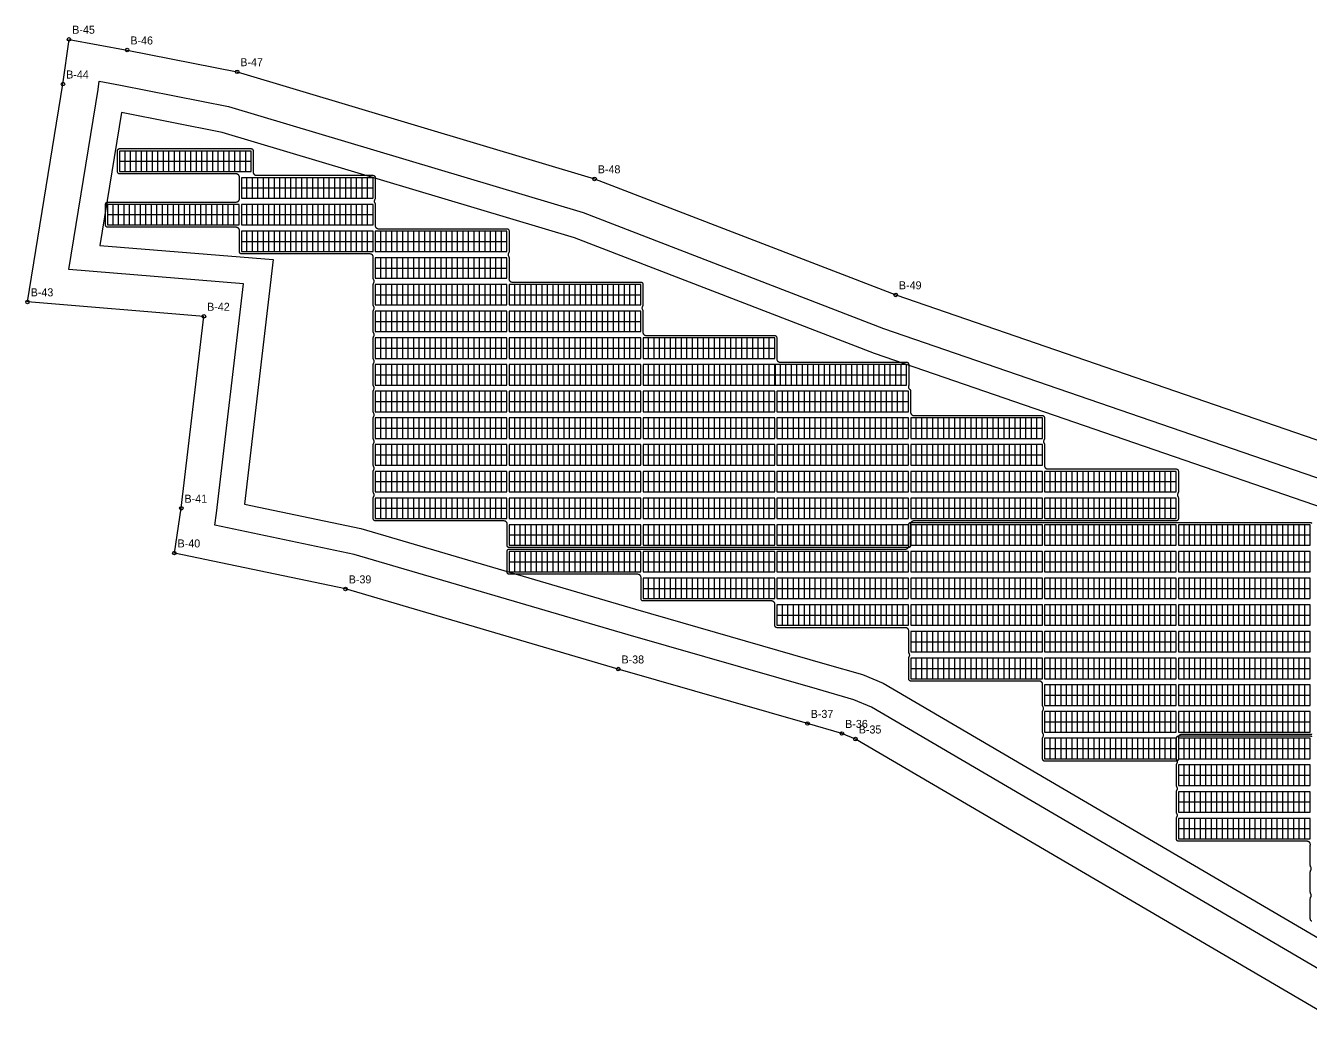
# Model space of a CAD drawing. Header units: metres. Extents: x 506600 to 507847, y 1937327 to 1938046.
# Drawn here: x 506600.1 to 506889.2, y 1937821.4 to 1938043.6 of the extents above; entities that cross this region are included whole.
import ezdxf
from ezdxf.enums import TextEntityAlignment as Align

# ---------------------------------------------------------------- set-up
doc = ezdxf.new("R2010")
doc.units = ezdxf.units.M
for name, color, linetype in [('BOUNDARY', 7, 'Continuous'), ('BOUNDARY_POINTS', 7, 'Continuous'), ('GROUP_BOUNDARY', 1, 'Continuous'), ('MODULES', 5, 'Continuous'), ('PV_TABLES', 3, 'Continuous'), ('SERVICE_ROAD', 1, 'Continuous')]:
    doc.layers.add(name, color=color, linetype=linetype)

# ---------------------------------------------------------------- blocks, each defined once
blk = doc.blocks.new('PV_TABLE_2x24')
at = {"layer": 'MODULES'}
for p, q in [((1.23333, 0), (1.23333, 4.6)), ((2.46666, 0), (2.46666, 4.6)), ((3.69999, 0), (3.69999, 4.6)), ((4.93332, 0), (4.93332, 4.6)), ((6.16665, 0), (6.16665, 4.6)), ((7.39998, 0), (7.39998, 4.6)), ((8.63331, 0), (8.63331, 4.6)), ((9.86664, 0), (9.86664, 4.6)), ((11.09997, 0), (11.09997, 4.6)), ((12.3333, 0), (12.3333, 4.6)), ((13.56663, 0), (13.56663, 4.6)), ((14.79996, 0), (14.79996, 4.6)), ((16.03329, 0), (16.03329, 4.6)), ((17.26662, 0), (17.26662, 4.6)), ((18.49995, 0), (18.49995, 4.6)), ((19.73328, 0), (19.73328, 4.6)), ((20.96661, 0), (20.96661, 4.6)), ((22.19994, 0), (22.19994, 4.6)), ((23.43327, 0), (23.43327, 4.6)), ((24.6666, 0), (24.6666, 4.6)), ((25.89993, 0), (25.89993, 4.6)), ((27.13326, 0), (27.13326, 4.6)), ((28.36659, 0), (28.36659, 4.6)), ((0, 2.3), (29.59992, 2.3))]:
    blk.add_line(p, q, dxfattribs=at)
blk.add_lwpolyline([(0, 0), (29.59992, 0), (29.59992, 4.6), (0, 4.6)], close=True, dxfattribs=at)

msp = doc.modelspace()

# ---------------------------------------------------------------- linework, layer by layer
at = {"layer": 'BOUNDARY'}
msp.add_lwpolyline([(506892.29, 1937821.39), (506786.69, 1937883.24), (506783.64, 1937884.49), (506775.88, 1937886.74), (506733.34, 1937898.98), (506672.01, 1937916.98), (506633.53, 1937925.06), (506635.09, 1937935.11), (506640.17, 1937978.25), (506600.5, 1937981.5), (506608.48, 1938030.46), (506609.84, 1938040.52), (506622.91, 1938038.11), (506647.64, 1938033.23), (506728.01, 1938009.15), (506795.72, 1937983.08), (506959.58, 1937926.67)], dxfattribs=at)
at = {"layer": 'BOUNDARY_POINTS'}
for centre in [(506609.84, 1938040.52), (506622.91, 1938038.11), (506647.64, 1938033.23), (506608.48, 1938030.46), (506728.01, 1938009.15), (506795.72, 1937983.08), (506600.5, 1937981.5), (506640.17, 1937978.25), (506635.09, 1937935.11), (506633.53, 1937925.06), (506672.01, 1937916.98), (506733.34, 1937898.98), (506775.88, 1937886.74), (506783.64, 1937884.49), (506786.69, 1937883.24)]:
    msp.add_circle(centre, 0.4, dxfattribs=at)
at = {"layer": 'GROUP_BOUNDARY', "color": 242, "lineweight": 211, "true_color": 0xdc143c, "const_width": 0.3}
msp.add_lwpolyline([(506618.02, 1938003.47), (506618.02, 1938003.52), (506618.04, 1938003.56), (506618.05, 1938003.61), (506618.07, 1938003.65), (506618.1, 1938003.7), (506618.13, 1938003.74), (506618.16, 1938003.77), (506618.2, 1938003.81), (506618.24, 1938003.83), (506618.28, 1938003.86), (506618.32, 1938003.88), (506618.37, 1938003.9), (506618.42, 1938003.91), (506618.46, 1938003.92), (506618.53, 1938003.92), (506647.37, 1938003.92), (506647.45, 1938003.92), (506647.52, 1938003.93), (506647.6, 1938003.95), (506647.67, 1938003.98), (506647.74, 1938004.01), (506647.8, 1938004.05), (506647.86, 1938004.1), (506647.92, 1938004.15), (506647.97, 1938004.21), (506648.01, 1938004.27), (506648.05, 1938004.34), (506648.08, 1938004.41), (506648.1, 1938004.48), (506648.11, 1938004.55), (506648.12, 1938004.63), (506648.12, 1938004.7), (506648.12, 1938004.76), (506648.11, 1938004.84), (506648.11, 1938009.4), (506648.12, 1938009.48), (506648.12, 1938009.53), (506648.12, 1938009.61), (506648.11, 1938009.69), (506648.1, 1938009.76), (506648.08, 1938009.83), (506648.05, 1938009.9), (506648.01, 1938009.97), (506647.97, 1938010.03), (506647.92, 1938010.09), (506647.86, 1938010.14), (506647.8, 1938010.19), (506647.74, 1938010.23), (506647.67, 1938010.26), (506647.6, 1938010.29), (506647.52, 1938010.3), (506647.45, 1938010.32), (506647.37, 1938010.32), (506621.22, 1938010.32), (506621.15, 1938010.32), (506621.1, 1938010.33), (506621.05, 1938010.34), (506621.01, 1938010.36), (506620.96, 1938010.38), (506620.92, 1938010.4), (506620.88, 1938010.43), (506620.84, 1938010.47), (506620.81, 1938010.5), (506620.78, 1938010.54), (506620.76, 1938010.58), (506620.74, 1938010.63), (506620.72, 1938010.67), (506620.71, 1938010.72), (506620.7, 1938010.77), (506620.7, 1938010.84), (506620.7, 1938015.4), (506620.7, 1938015.47), (506620.71, 1938015.52), (506620.72, 1938015.56), (506620.74, 1938015.61), (506620.76, 1938015.65), (506620.78, 1938015.7), (506620.81, 1938015.74), (506620.84, 1938015.77), (506620.88, 1938015.81), (506620.92, 1938015.83), (506620.96, 1938015.86), (506621.01, 1938015.88), (506621.05, 1938015.9), (506621.1, 1938015.91), (506621.15, 1938015.92), (506621.22, 1938015.92), (506650.78, 1938015.92), (506650.85, 1938015.92), (506650.89, 1938015.91), (506650.94, 1938015.9), (506650.99, 1938015.88), (506651.03, 1938015.86), (506651.07, 1938015.83), (506651.11, 1938015.81), (506651.15, 1938015.77), (506651.18, 1938015.74), (506651.21, 1938015.7), (506651.24, 1938015.65), (506651.26, 1938015.61), (506651.28, 1938015.56), (506651.29, 1938015.52), (506651.29, 1938015.47), (506651.3, 1938015.4), (506651.3, 1938010.84), (506651.29, 1938010.76), (506651.29, 1938010.7), (506651.29, 1938010.63), (506651.3, 1938010.55), (506651.31, 1938010.48), (506651.33, 1938010.41), (506651.37, 1938010.34), (506651.4, 1938010.27), (506651.45, 1938010.21), (506651.49, 1938010.15), (506651.55, 1938010.1), (506651.61, 1938010.05), (506651.67, 1938010.01), (506651.74, 1938009.98), (506651.81, 1938009.95), (506651.89, 1938009.93), (506651.96, 1938009.92), (506652.04, 1938009.92), (506678.19, 1938009.92), (506678.26, 1938009.92), (506678.31, 1938009.91), (506678.36, 1938009.9), (506678.4, 1938009.88), (506678.45, 1938009.86), (506678.49, 1938009.83), (506678.53, 1938009.81), (506678.57, 1938009.77), (506678.6, 1938009.74), (506678.63, 1938009.7), (506678.65, 1938009.65), (506678.67, 1938009.61), (506678.69, 1938009.56), (506678.7, 1938009.52), (506678.71, 1938009.47), (506678.71, 1938009.4), (506678.71, 1938004.84), (506678.71, 1938004.77), (506678.7, 1938004.72), (506678.69, 1938004.67), (506678.67, 1938004.63), (506678.65, 1938004.58), (506678.61, 1938004.52), (506678.6, 1938004.5), (506678.57, 1938004.44), (506678.54, 1938004.37), (506678.52, 1938004.3), (506678.51, 1938004.23), (506678.5, 1938004.15), (506678.5, 1938004.08), (506678.51, 1938004.01), (506678.52, 1938003.93), (506678.54, 1938003.86), (506678.57, 1938003.8), (506678.61, 1938003.73), (506678.65, 1938003.65), (506678.67, 1938003.61), (506678.69, 1938003.56), (506678.7, 1938003.52), (506678.71, 1938003.47), (506678.71, 1938003.4), (506678.71, 1937998.84), (506678.71, 1937998.76), (506678.7, 1937998.7), (506678.7, 1937998.63), (506678.71, 1937998.55), (506678.73, 1937998.48), (506678.75, 1937998.41), (506678.78, 1937998.34), (506678.82, 1937998.27), (506678.86, 1937998.21), (506678.91, 1937998.15), (506678.97, 1937998.1), (506679.03, 1937998.05), (506679.09, 1937998.01), (506679.16, 1937997.98), (506679.23, 1937997.95), (506679.3, 1937997.93), (506679.38, 1937997.92), (506679.45, 1937997.92), (506708.29, 1937997.92), (506708.36, 1937997.92), (506708.41, 1937997.91), (506708.46, 1937997.9), (506708.5, 1937997.88), (506708.55, 1937997.86), (506708.59, 1937997.83), (506708.63, 1937997.81), (506708.67, 1937997.77), (506708.7, 1937997.74), (506708.73, 1937997.7), (506708.75, 1937997.65), (506708.77, 1937997.61), (506708.79, 1937997.56), (506708.8, 1937997.52), (506708.81, 1937997.47), (506708.81, 1937997.4), (506708.81, 1937992.84), (506708.81, 1937992.77), (506708.8, 1937992.72), (506708.79, 1937992.67), (506708.77, 1937992.63), (506708.75, 1937992.58), (506708.71, 1937992.52), (506708.7, 1937992.5), (506708.67, 1937992.44), (506708.64, 1937992.37), (506708.62, 1937992.3), (506708.61, 1937992.23), (506708.6, 1937992.15), (506708.6, 1937992.08), (506708.61, 1937992.01), (506708.62, 1937991.93), (506708.64, 1937991.86), (506708.67, 1937991.8), (506708.71, 1937991.73), (506708.75, 1937991.65), (506708.77, 1937991.61), (506708.79, 1937991.56), (506708.8, 1937991.52), (506708.81, 1937991.47), (506708.81, 1937991.4), (506708.81, 1937986.84), (506708.81, 1937986.76), (506708.8, 1937986.7), (506708.8, 1937986.63), (506708.81, 1937986.55), (506708.83, 1937986.48), (506708.85, 1937986.41), (506708.88, 1937986.34), (506708.92, 1937986.27), (506708.96, 1937986.21), (506709.01, 1937986.15), (506709.07, 1937986.1), (506709.13, 1937986.05), (506709.19, 1937986.01), (506709.26, 1937985.98), (506709.33, 1937985.95), (506709.4, 1937985.93), (506709.48, 1937985.92), (506709.55, 1937985.92), (506738.39, 1937985.92), (506738.46, 1937985.92), (506738.51, 1937985.91), (506738.56, 1937985.9), (506738.6, 1937985.88), (506738.65, 1937985.86), (506738.69, 1937985.83), (506738.73, 1937985.81), (506738.77, 1937985.77), (506738.8, 1937985.74), (506738.83, 1937985.7), (506738.85, 1937985.65), (506738.87, 1937985.61), (506738.89, 1937985.56), (506738.9, 1937985.52), (506738.91, 1937985.47), (506738.91, 1937985.4), (506738.91, 1937980.84), (506738.91, 1937980.77), (506738.9, 1937980.72), (506738.89, 1937980.67), (506738.87, 1937980.63), (506738.85, 1937980.58), (506738.81, 1937980.52), (506738.8, 1937980.5), (506738.77, 1937980.44), (506738.74, 1937980.37), (506738.72, 1937980.3), (506738.71, 1937980.23), (506738.7, 1937980.15), (506738.7, 1937980.08), (506738.71, 1937980.01), (506738.72, 1937979.93), (506738.74, 1937979.86), (506738.77, 1937979.8), (506738.81, 1937979.73), (506738.85, 1937979.65), (506738.87, 1937979.61), (506738.89, 1937979.56), (506738.9, 1937979.52), (506738.91, 1937979.47), (506738.91, 1937979.4), (506738.91, 1937974.84), (506738.91, 1937974.76), (506738.9, 1937974.7), (506738.9, 1937974.63), (506738.91, 1937974.55), (506738.93, 1937974.48), (506738.95, 1937974.41), (506738.98, 1937974.34), (506739.02, 1937974.27), (506739.06, 1937974.21), (506739.11, 1937974.15), (506739.17, 1937974.1), (506739.23, 1937974.05), (506739.29, 1937974.01), (506739.36, 1937973.98), (506739.43, 1937973.95), (506739.5, 1937973.93), (506739.58, 1937973.92), (506739.65, 1937973.92), (506768.49, 1937973.92), (506768.56, 1937973.92), (506768.61, 1937973.91), (506768.66, 1937973.9), (506768.7, 1937973.88), (506768.75, 1937973.86), (506768.79, 1937973.83), (506768.83, 1937973.81), (506768.87, 1937973.77), (506768.9, 1937973.74), (506768.93, 1937973.7), (506768.95, 1937973.65), (506768.97, 1937973.61), (506768.99, 1937973.56), (506769, 1937973.52), (506769.01, 1937973.47), (506769.01, 1937973.4), (506769.01, 1937968.84), (506769.01, 1937968.76), (506769, 1937968.7), (506769, 1937968.63), (506769.01, 1937968.55), (506769.03, 1937968.48), (506769.05, 1937968.41), (506769.08, 1937968.34), (506769.12, 1937968.27), (506769.16, 1937968.21), (506769.21, 1937968.15), (506769.27, 1937968.1), (506769.33, 1937968.05), (506769.39, 1937968.01), (506769.46, 1937967.98), (506769.53, 1937967.95), (506769.6, 1937967.93), (506769.68, 1937967.92), (506769.75, 1937967.92), (506798.16, 1937967.92), (506798.23, 1937967.92), (506798.28, 1937967.91), (506798.32, 1937967.9), (506798.37, 1937967.88), (506798.42, 1937967.86), (506798.46, 1937967.83), (506798.5, 1937967.81), (506798.53, 1937967.77), (506798.57, 1937967.74), (506798.59, 1937967.7), (506798.62, 1937967.65), (506798.64, 1937967.61), (506798.66, 1937967.56), (506798.67, 1937967.52), (506798.68, 1937967.47), (506798.68, 1937967.4), (506798.68, 1937962.84), (506798.68, 1937962.77), (506798.67, 1937962.72), (506798.66, 1937962.67), (506798.66, 1937962.67), (506798.63, 1937962.6), (506798.62, 1937962.53), (506798.61, 1937962.45), (506798.61, 1937962.38), (506798.62, 1937962.31), (506798.63, 1937962.24), (506798.66, 1937962.17), (506798.68, 1937962.1), (506798.72, 1937962.03), (506798.76, 1937961.97), (506798.81, 1937961.91), (506798.86, 1937961.86), (506798.92, 1937961.82), (506798.93, 1937961.81), (506798.97, 1937961.77), (506799, 1937961.74), (506799.03, 1937961.7), (506799.05, 1937961.65), (506799.07, 1937961.61), (506799.09, 1937961.56), (506799.1, 1937961.52), (506799.11, 1937961.47), (506799.11, 1937961.4), (506799.11, 1937956.84), (506799.11, 1937956.76), (506799.1, 1937956.7), (506799.1, 1937956.63), (506799.11, 1937956.55), (506799.13, 1937956.48), (506799.15, 1937956.41), (506799.18, 1937956.34), (506799.22, 1937956.27), (506799.26, 1937956.21), (506799.31, 1937956.15), (506799.37, 1937956.1), (506799.43, 1937956.05), (506799.49, 1937956.01), (506799.56, 1937955.98), (506799.63, 1937955.95), (506799.7, 1937955.93), (506799.78, 1937955.92), (506799.85, 1937955.92), (506828.69, 1937955.92), (506828.76, 1937955.92), (506828.81, 1937955.91), (506828.86, 1937955.9), (506828.9, 1937955.88), (506828.95, 1937955.86), (506828.99, 1937955.83), (506829.03, 1937955.81), (506829.07, 1937955.77), (506829.1, 1937955.74), (506829.13, 1937955.7), (506829.15, 1937955.65), (506829.17, 1937955.61), (506829.19, 1937955.56), (506829.2, 1937955.52), (506829.21, 1937955.47), (506829.21, 1937955.4), (506829.21, 1937950.84), (506829.21, 1937950.77), (506829.2, 1937950.72), (506829.19, 1937950.67), (506829.17, 1937950.63), (506829.15, 1937950.58), (506829.11, 1937950.52), (506829.1, 1937950.5), (506829.07, 1937950.44), (506829.04, 1937950.37), (506829.02, 1937950.3), (506829.01, 1937950.23), (506829, 1937950.15), (506829, 1937950.08), (506829.01, 1937950.01), (506829.02, 1937949.93), (506829.04, 1937949.86), (506829.07, 1937949.8), (506829.11, 1937949.73), (506829.15, 1937949.65), (506829.17, 1937949.61), (506829.19, 1937949.56), (506829.2, 1937949.52), (506829.21, 1937949.47), (506829.21, 1937949.4), (506829.21, 1937944.84), (506829.21, 1937944.76), (506829.2, 1937944.7), (506829.2, 1937944.63), (506829.21, 1937944.55), (506829.23, 1937944.48), (506829.25, 1937944.41), (506829.28, 1937944.34), (506829.32, 1937944.27), (506829.36, 1937944.21), (506829.41, 1937944.15), (506829.47, 1937944.1), (506829.53, 1937944.05), (506829.59, 1937944.01), (506829.66, 1937943.98), (506829.73, 1937943.95), (506829.8, 1937943.93), (506829.88, 1937943.92), (506829.95, 1937943.92), (506858.79, 1937943.92), (506858.86, 1937943.92), (506858.91, 1937943.91), (506858.96, 1937943.9), (506859, 1937943.88), (506859.05, 1937943.86), (506859.09, 1937943.83), (506859.13, 1937943.81), (506859.17, 1937943.77), (506859.2, 1937943.74), (506859.23, 1937943.7), (506859.25, 1937943.65), (506859.27, 1937943.61), (506859.29, 1937943.56), (506859.3, 1937943.52), (506859.31, 1937943.47), (506859.31, 1937943.4), (506859.31, 1937938.84), (506859.31, 1937938.77), (506859.3, 1937938.72), (506859.29, 1937938.67), (506859.27, 1937938.63), (506859.25, 1937938.58), (506859.21, 1937938.52), (506859.2, 1937938.5), (506859.17, 1937938.44), (506859.14, 1937938.37), (506859.12, 1937938.3), (506859.11, 1937938.23), (506859.1, 1937938.15), (506859.1, 1937938.08), (506859.11, 1937938.01), (506859.12, 1937937.93), (506859.14, 1937937.86), (506859.17, 1937937.8), (506859.21, 1937937.73), (506859.25, 1937937.65), (506859.27, 1937937.61), (506859.29, 1937937.56), (506859.3, 1937937.52), (506859.31, 1937937.47), (506859.31, 1937937.4), (506859.31, 1937932.84), (506859.31, 1937932.77), (506859.3, 1937932.72), (506859.29, 1937932.67), (506859.27, 1937932.63), (506859.25, 1937932.58), (506859.23, 1937932.54), (506859.2, 1937932.5), (506859.17, 1937932.47), (506859.13, 1937932.43), (506859.09, 1937932.4), (506859.05, 1937932.38), (506859, 1937932.36), (506858.96, 1937932.34), (506858.91, 1937932.33), (506858.86, 1937932.32), (506858.79, 1937932.32), (506829.23, 1937932.32), (506829.16, 1937932.32), (506829.08, 1937932.33), (506829.07, 1937932.34), (506829, 1937932.34), (506828.92, 1937932.34), (506828.85, 1937932.34), (506828.76, 1937932.32), (506828.69, 1937932.32), (506799.85, 1937932.32), (506799.78, 1937932.32), (506799.7, 1937932.3), (506799.63, 1937932.29), (506799.56, 1937932.26), (506799.49, 1937932.23), (506799.43, 1937932.19), (506799.37, 1937932.14), (506799.31, 1937932.09), (506799.26, 1937932.03), (506799.22, 1937931.97), (506799.18, 1937931.9), (506799.15, 1937931.83), (506799.13, 1937931.76), (506799.11, 1937931.69), (506799.1, 1937931.61), (506799.1, 1937931.53), (506799.11, 1937931.48), (506799.11, 1937931.4), (506799.11, 1937926.84), (506799.11, 1937926.77), (506799.1, 1937926.72), (506799.09, 1937926.67), (506799.07, 1937926.63), (506799.05, 1937926.58), (506799.03, 1937926.54), (506799, 1937926.5), (506798.97, 1937926.47), (506798.93, 1937926.43), (506798.89, 1937926.4), (506798.85, 1937926.38), (506798.8, 1937926.36), (506798.76, 1937926.34), (506798.71, 1937926.33), (506798.66, 1937926.32), (506798.59, 1937926.32), (506769.03, 1937926.32), (506768.96, 1937926.32), (506768.88, 1937926.33), (506768.87, 1937926.34), (506768.8, 1937926.34), (506768.72, 1937926.34), (506768.65, 1937926.34), (506768.56, 1937926.32), (506768.49, 1937926.32), (506738.93, 1937926.32), (506738.86, 1937926.32), (506738.78, 1937926.33), (506738.77, 1937926.34), (506738.7, 1937926.34), (506738.62, 1937926.34), (506738.55, 1937926.34), (506738.46, 1937926.32), (506738.39, 1937926.32), (506708.83, 1937926.32), (506708.76, 1937926.32), (506708.72, 1937926.33), (506708.67, 1937926.34), (506708.62, 1937926.36), (506708.58, 1937926.38), (506708.54, 1937926.4), (506708.5, 1937926.43), (506708.46, 1937926.47), (506708.43, 1937926.5), (506708.4, 1937926.54), (506708.37, 1937926.58), (506708.35, 1937926.63), (506708.34, 1937926.67), (506708.32, 1937926.72), (506708.32, 1937926.77), (506708.31, 1937926.84), (506708.31, 1937931.4), (506708.32, 1937931.48), (506708.32, 1937931.53), (506708.32, 1937931.61), (506708.31, 1937931.69), (506708.3, 1937931.76), (506708.28, 1937931.83), (506708.25, 1937931.9), (506708.21, 1937931.97), (506708.17, 1937932.03), (506708.12, 1937932.09), (506708.06, 1937932.14), (506708, 1937932.19), (506707.94, 1937932.23), (506707.87, 1937932.26), (506707.8, 1937932.29), (506707.72, 1937932.3), (506707.65, 1937932.32), (506707.57, 1937932.32), (506678.73, 1937932.32), (506678.66, 1937932.32), (506678.62, 1937932.33), (506678.57, 1937932.34), (506678.52, 1937932.36), (506678.48, 1937932.38), (506678.44, 1937932.4), (506678.4, 1937932.43), (506678.36, 1937932.47), (506678.33, 1937932.5), (506678.3, 1937932.54), (506678.27, 1937932.58), (506678.25, 1937932.63), (506678.24, 1937932.67), (506678.22, 1937932.72), (506678.22, 1937932.77), (506678.21, 1937932.84), (506678.21, 1937937.4), (506678.22, 1937937.47), (506678.22, 1937937.52), (506678.24, 1937937.56), (506678.25, 1937937.61), (506678.27, 1937937.65), (506678.31, 1937937.72), (506678.32, 1937937.73), (506678.36, 1937937.8), (506678.38, 1937937.87), (506678.41, 1937937.94), (506678.42, 1937938.01), (506678.43, 1937938.08), (506678.43, 1937938.16), (506678.42, 1937938.23), (506678.4, 1937938.3), (506678.38, 1937938.38), (506678.35, 1937938.44), (506678.32, 1937938.51), (506678.27, 1937938.59), (506678.25, 1937938.63), (506678.24, 1937938.67), (506678.22, 1937938.72), (506678.22, 1937938.77), (506678.21, 1937938.84), (506678.21, 1937943.4), (506678.22, 1937943.47), (506678.22, 1937943.52), (506678.24, 1937943.56), (506678.25, 1937943.61), (506678.27, 1937943.65), (506678.31, 1937943.72), (506678.32, 1937943.73), (506678.36, 1937943.8), (506678.38, 1937943.87), (506678.41, 1937943.94), (506678.42, 1937944.01), (506678.43, 1937944.08), (506678.43, 1937944.16), (506678.42, 1937944.23), (506678.4, 1937944.3), (506678.38, 1937944.38), (506678.35, 1937944.44), (506678.32, 1937944.51), (506678.27, 1937944.59), (506678.25, 1937944.63), (506678.24, 1937944.67), (506678.22, 1937944.72), (506678.22, 1937944.77), (506678.21, 1937944.84), (506678.21, 1937949.4), (506678.22, 1937949.47), (506678.22, 1937949.52), (506678.24, 1937949.56), (506678.25, 1937949.61), (506678.27, 1937949.65), (506678.31, 1937949.72), (506678.32, 1937949.73), (506678.36, 1937949.8), (506678.38, 1937949.87), (506678.41, 1937949.94), (506678.42, 1937950.01), (506678.43, 1937950.08), (506678.43, 1937950.16), (506678.42, 1937950.23), (506678.4, 1937950.3), (506678.38, 1937950.38), (506678.35, 1937950.44), (506678.32, 1937950.51), (506678.27, 1937950.59), (506678.25, 1937950.63), (506678.24, 1937950.67), (506678.22, 1937950.72), (506678.22, 1937950.77), (506678.21, 1937950.84), (506678.21, 1937955.4), (506678.22, 1937955.47), (506678.22, 1937955.52), (506678.24, 1937955.56), (506678.25, 1937955.61), (506678.27, 1937955.65), (506678.31, 1937955.72), (506678.32, 1937955.73), (506678.36, 1937955.8), (506678.38, 1937955.87), (506678.41, 1937955.94), (506678.42, 1937956.01), (506678.43, 1937956.08), (506678.43, 1937956.16), (506678.42, 1937956.23), (506678.4, 1937956.3), (506678.38, 1937956.38), (506678.35, 1937956.44), (506678.32, 1937956.51), (506678.27, 1937956.59), (506678.25, 1937956.63), (506678.24, 1937956.67), (506678.22, 1937956.72), (506678.22, 1937956.77), (506678.21, 1937956.84), (506678.21, 1937961.4), (506678.22, 1937961.47), (506678.22, 1937961.52), (506678.24, 1937961.56), (506678.25, 1937961.61), (506678.27, 1937961.65), (506678.31, 1937961.72), (506678.32, 1937961.73), (506678.36, 1937961.8), (506678.38, 1937961.87), (506678.41, 1937961.94), (506678.42, 1937962.01), (506678.43, 1937962.08), (506678.43, 1937962.16), (506678.42, 1937962.23), (506678.4, 1937962.3), (506678.38, 1937962.38), (506678.35, 1937962.44), (506678.32, 1937962.51), (506678.27, 1937962.59), (506678.25, 1937962.63), (506678.24, 1937962.67), (506678.22, 1937962.72), (506678.22, 1937962.77), (506678.21, 1937962.84), (506678.21, 1937967.4), (506678.22, 1937967.47), (506678.22, 1937967.52), (506678.24, 1937967.56), (506678.25, 1937967.61), (506678.27, 1937967.65), (506678.31, 1937967.72), (506678.32, 1937967.73), (506678.36, 1937967.8), (506678.38, 1937967.87), (506678.41, 1937967.94), (506678.42, 1937968.01), (506678.43, 1937968.08), (506678.43, 1937968.16), (506678.42, 1937968.23), (506678.4, 1937968.3), (506678.38, 1937968.38), (506678.35, 1937968.44), (506678.32, 1937968.51), (506678.27, 1937968.59), (506678.25, 1937968.63), (506678.24, 1937968.67), (506678.22, 1937968.72), (506678.22, 1937968.77), (506678.21, 1937968.84), (506678.21, 1937973.4), (506678.22, 1937973.47), (506678.22, 1937973.52), (506678.24, 1937973.56), (506678.25, 1937973.61), (506678.27, 1937973.65), (506678.31, 1937973.72), (506678.32, 1937973.73), (506678.36, 1937973.8), (506678.38, 1937973.87), (506678.41, 1937973.94), (506678.42, 1937974.01), (506678.43, 1937974.08), (506678.43, 1937974.16), (506678.42, 1937974.23), (506678.4, 1937974.3), (506678.38, 1937974.38), (506678.35, 1937974.44), (506678.32, 1937974.51), (506678.27, 1937974.59), (506678.25, 1937974.63), (506678.24, 1937974.67), (506678.22, 1937974.72), (506678.22, 1937974.77), (506678.21, 1937974.84), (506678.21, 1937979.4), (506678.22, 1937979.47), (506678.22, 1937979.52), (506678.24, 1937979.56), (506678.25, 1937979.61), (506678.27, 1937979.65), (506678.31, 1937979.72), (506678.32, 1937979.73), (506678.36, 1937979.8), (506678.38, 1937979.87), (506678.41, 1937979.94), (506678.42, 1937980.01), (506678.43, 1937980.08), (506678.43, 1937980.16), (506678.42, 1937980.23), (506678.4, 1937980.3), (506678.38, 1937980.38), (506678.35, 1937980.44), (506678.32, 1937980.51), (506678.27, 1937980.59), (506678.25, 1937980.63), (506678.24, 1937980.67), (506678.22, 1937980.72), (506678.22, 1937980.77), (506678.21, 1937980.84), (506678.21, 1937985.4), (506678.22, 1937985.47), (506678.22, 1937985.52), (506678.24, 1937985.56), (506678.25, 1937985.61), (506678.27, 1937985.65), (506678.31, 1937985.72), (506678.32, 1937985.73), (506678.36, 1937985.8), (506678.38, 1937985.87), (506678.41, 1937985.94), (506678.42, 1937986.01), (506678.43, 1937986.08), (506678.43, 1937986.16), (506678.42, 1937986.23), (506678.4, 1937986.3), (506678.38, 1937986.38), (506678.35, 1937986.44), (506678.32, 1937986.51), (506678.27, 1937986.59), (506678.25, 1937986.63), (506678.24, 1937986.67), (506678.22, 1937986.72), (506678.22, 1937986.77), (506678.21, 1937986.84), (506678.21, 1937991.4), (506678.22, 1937991.48), (506678.22, 1937991.53), (506678.22, 1937991.61), (506678.21, 1937991.69), (506678.2, 1937991.76), (506678.18, 1937991.83), (506678.15, 1937991.9), (506678.11, 1937991.97), (506678.07, 1937992.03), (506678.02, 1937992.09), (506677.96, 1937992.14), (506677.9, 1937992.19), (506677.84, 1937992.23), (506677.77, 1937992.26), (506677.7, 1937992.29), (506677.62, 1937992.3), (506677.55, 1937992.32), (506677.47, 1937992.32), (506648.63, 1937992.32), (506648.56, 1937992.32), (506648.52, 1937992.33), (506648.47, 1937992.34), (506648.42, 1937992.36), (506648.38, 1937992.38), (506648.34, 1937992.4), (506648.3, 1937992.43), (506648.26, 1937992.47), (506648.23, 1937992.5), (506648.2, 1937992.54), (506648.17, 1937992.58), (506648.15, 1937992.63), (506648.14, 1937992.67), (506648.12, 1937992.72), (506648.12, 1937992.77), (506648.11, 1937992.84), (506648.11, 1937997.4), (506648.12, 1937997.48), (506648.12, 1937997.53), (506648.12, 1937997.61), (506648.11, 1937997.69), (506648.1, 1937997.76), (506648.08, 1937997.83), (506648.05, 1937997.9), (506648.01, 1937997.97), (506647.97, 1937998.03), (506647.92, 1937998.09), (506647.86, 1937998.14), (506647.8, 1937998.19), (506647.74, 1937998.23), (506647.67, 1937998.26), (506647.6, 1937998.29), (506647.52, 1937998.3), (506647.45, 1937998.32), (506647.37, 1937998.32), (506618.53, 1937998.32), (506618.46, 1937998.32), (506618.42, 1937998.33), (506618.37, 1937998.34), (506618.32, 1937998.36), (506618.28, 1937998.38), (506618.24, 1937998.4), (506618.2, 1937998.43), (506618.16, 1937998.47), (506618.13, 1937998.5), (506618.1, 1937998.54), (506618.07, 1937998.58), (506618.05, 1937998.63), (506618.04, 1937998.67), (506618.02, 1937998.72), (506618.02, 1937998.77), (506618.01, 1937998.84), (506618.01, 1938003.4), (506618.02, 1938003.47)], close=True, dxfattribs=at)
at = {"layer": 'GROUP_BOUNDARY', "color": 150, "lineweight": 211, "true_color": 0x006ef0, "const_width": 0.3}
msp.add_lwpolyline([(506889.36, 1937884.32), (506889.28, 1937884.33), (506889.27, 1937884.34), (506889.2, 1937884.34), (506889.12, 1937884.34), (506889.05, 1937884.34), (506888.96, 1937884.32), (506888.89, 1937884.32), (506860.05, 1937884.32), (506859.98, 1937884.32), (506859.9, 1937884.3), (506859.83, 1937884.29), (506859.76, 1937884.26), (506859.69, 1937884.23), (506859.63, 1937884.19), (506859.57, 1937884.14), (506859.51, 1937884.09), (506859.46, 1937884.03), (506859.42, 1937883.97), (506859.38, 1937883.9), (506859.35, 1937883.83), (506859.33, 1937883.76), (506859.31, 1937883.69), (506859.3, 1937883.61), (506859.3, 1937883.53), (506859.31, 1937883.48), (506859.31, 1937883.4), (506859.31, 1937878.84), (506859.31, 1937878.77), (506859.3, 1937878.72), (506859.29, 1937878.67), (506859.27, 1937878.63), (506859.25, 1937878.58), (506859.23, 1937878.54), (506859.2, 1937878.5), (506859.17, 1937878.47), (506859.13, 1937878.43), (506859.09, 1937878.4), (506859.05, 1937878.38), (506859, 1937878.36), (506858.96, 1937878.34), (506858.91, 1937878.33), (506858.86, 1937878.32), (506858.79, 1937878.32), (506829.23, 1937878.32), (506829.16, 1937878.32), (506829.12, 1937878.33), (506829.07, 1937878.34), (506829.02, 1937878.36), (506828.98, 1937878.38), (506828.94, 1937878.4), (506828.9, 1937878.43), (506828.86, 1937878.47), (506828.83, 1937878.5), (506828.8, 1937878.54), (506828.77, 1937878.58), (506828.75, 1937878.63), (506828.74, 1937878.67), (506828.72, 1937878.72), (506828.72, 1937878.77), (506828.71, 1937878.84), (506828.71, 1937883.4), (506828.72, 1937883.47), (506828.72, 1937883.52), (506828.74, 1937883.56), (506828.75, 1937883.61), (506828.77, 1937883.65), (506828.81, 1937883.72), (506828.82, 1937883.73), (506828.86, 1937883.8), (506828.88, 1937883.87), (506828.91, 1937883.94), (506828.92, 1937884.01), (506828.93, 1937884.08), (506828.93, 1937884.16), (506828.92, 1937884.23), (506828.9, 1937884.3), (506828.88, 1937884.38), (506828.85, 1937884.44), (506828.82, 1937884.51), (506828.77, 1937884.59), (506828.75, 1937884.63), (506828.74, 1937884.67), (506828.72, 1937884.72), (506828.72, 1937884.77), (506828.71, 1937884.84), (506828.71, 1937889.4), (506828.72, 1937889.47), (506828.72, 1937889.52), (506828.74, 1937889.56), (506828.75, 1937889.61), (506828.77, 1937889.65), (506828.81, 1937889.72), (506828.82, 1937889.73), (506828.86, 1937889.8), (506828.88, 1937889.87), (506828.91, 1937889.94), (506828.92, 1937890.01), (506828.93, 1937890.08), (506828.93, 1937890.16), (506828.92, 1937890.23), (506828.9, 1937890.3), (506828.88, 1937890.38), (506828.85, 1937890.44), (506828.82, 1937890.51), (506828.77, 1937890.59), (506828.75, 1937890.63), (506828.74, 1937890.67), (506828.72, 1937890.72), (506828.72, 1937890.77), (506828.71, 1937890.84), (506828.71, 1937895.4), (506828.72, 1937895.48), (506828.72, 1937895.53), (506828.72, 1937895.61), (506828.71, 1937895.69), (506828.7, 1937895.76), (506828.68, 1937895.83), (506828.65, 1937895.9), (506828.61, 1937895.97), (506828.56, 1937896.03), (506828.52, 1937896.09), (506828.46, 1937896.14), (506828.4, 1937896.19), (506828.34, 1937896.23), (506828.27, 1937896.26), (506828.2, 1937896.29), (506828.12, 1937896.3), (506828.05, 1937896.32), (506827.97, 1937896.32), (506799.13, 1937896.32), (506799.06, 1937896.32), (506799.02, 1937896.33), (506798.97, 1937896.34), (506798.92, 1937896.36), (506798.88, 1937896.38), (506798.84, 1937896.4), (506798.8, 1937896.43), (506798.76, 1937896.47), (506798.73, 1937896.5), (506798.7, 1937896.54), (506798.67, 1937896.58), (506798.65, 1937896.63), (506798.64, 1937896.67), (506798.62, 1937896.72), (506798.62, 1937896.77), (506798.61, 1937896.84), (506798.61, 1937901.4), (506798.62, 1937901.47), (506798.62, 1937901.52), (506798.64, 1937901.56), (506798.65, 1937901.61), (506798.67, 1937901.65), (506798.71, 1937901.72), (506798.72, 1937901.73), (506798.76, 1937901.8), (506798.78, 1937901.87), (506798.81, 1937901.94), (506798.82, 1937902.01), (506798.83, 1937902.08), (506798.83, 1937902.16), (506798.82, 1937902.23), (506798.8, 1937902.3), (506798.78, 1937902.38), (506798.75, 1937902.44), (506798.72, 1937902.51), (506798.67, 1937902.59), (506798.65, 1937902.63), (506798.64, 1937902.67), (506798.62, 1937902.72), (506798.62, 1937902.77), (506798.61, 1937902.84), (506798.61, 1937907.4), (506798.62, 1937907.48), (506798.62, 1937907.53), (506798.62, 1937907.61), (506798.61, 1937907.69), (506798.6, 1937907.76), (506798.58, 1937907.83), (506798.55, 1937907.9), (506798.51, 1937907.97), (506798.46, 1937908.03), (506798.42, 1937908.09), (506798.36, 1937908.14), (506798.3, 1937908.19), (506798.24, 1937908.23), (506798.17, 1937908.26), (506798.1, 1937908.29), (506798.02, 1937908.3), (506797.95, 1937908.32), (506797.87, 1937908.32), (506769.03, 1937908.32), (506768.96, 1937908.32), (506768.92, 1937908.33), (506768.87, 1937908.34), (506768.82, 1937908.36), (506768.78, 1937908.38), (506768.74, 1937908.4), (506768.7, 1937908.43), (506768.66, 1937908.47), (506768.63, 1937908.5), (506768.6, 1937908.54), (506768.57, 1937908.58), (506768.55, 1937908.63), (506768.54, 1937908.67), (506768.52, 1937908.72), (506768.52, 1937908.77), (506768.51, 1937908.84), (506768.51, 1937913.4), (506768.52, 1937913.48), (506768.52, 1937913.53), (506768.52, 1937913.61), (506768.51, 1937913.69), (506768.5, 1937913.76), (506768.48, 1937913.83), (506768.45, 1937913.9), (506768.41, 1937913.97), (506768.36, 1937914.03), (506768.32, 1937914.09), (506768.26, 1937914.14), (506768.2, 1937914.19), (506768.14, 1937914.23), (506768.07, 1937914.26), (506768, 1937914.29), (506767.92, 1937914.3), (506767.85, 1937914.32), (506767.77, 1937914.32), (506738.93, 1937914.32), (506738.86, 1937914.32), (506738.82, 1937914.33), (506738.77, 1937914.34), (506738.72, 1937914.36), (506738.68, 1937914.38), (506738.64, 1937914.4), (506738.6, 1937914.43), (506738.56, 1937914.47), (506738.53, 1937914.5), (506738.5, 1937914.54), (506738.47, 1937914.58), (506738.45, 1937914.63), (506738.44, 1937914.67), (506738.42, 1937914.72), (506738.42, 1937914.77), (506738.41, 1937914.84), (506738.41, 1937919.4), (506738.42, 1937919.48), (506738.42, 1937919.53), (506738.42, 1937919.61), (506738.41, 1937919.69), (506738.4, 1937919.76), (506738.38, 1937919.83), (506738.35, 1937919.9), (506738.31, 1937919.97), (506738.26, 1937920.03), (506738.22, 1937920.09), (506738.16, 1937920.14), (506738.1, 1937920.19), (506738.04, 1937920.23), (506737.97, 1937920.26), (506737.9, 1937920.29), (506737.82, 1937920.3), (506737.75, 1937920.32), (506737.67, 1937920.32), (506708.83, 1937920.32), (506708.76, 1937920.32), (506708.72, 1937920.33), (506708.67, 1937920.34), (506708.62, 1937920.36), (506708.58, 1937920.38), (506708.54, 1937920.4), (506708.5, 1937920.43), (506708.46, 1937920.47), (506708.43, 1937920.5), (506708.4, 1937920.54), (506708.37, 1937920.58), (506708.35, 1937920.63), (506708.34, 1937920.67), (506708.32, 1937920.72), (506708.32, 1937920.77), (506708.31, 1937920.84), (506708.31, 1937925.4), (506708.32, 1937925.47), (506708.32, 1937925.47), (506708.32, 1937925.52), (506708.34, 1937925.56), (506708.35, 1937925.61), (506708.37, 1937925.65), (506708.4, 1937925.7), (506708.43, 1937925.74), (506708.46, 1937925.77), (506708.5, 1937925.81), (506708.54, 1937925.83), (506708.58, 1937925.86), (506708.62, 1937925.88), (506708.67, 1937925.9), (506708.72, 1937925.91), (506708.76, 1937925.92), (506708.83, 1937925.92), (506738.39, 1937925.92), (506738.46, 1937925.92), (506738.54, 1937925.9), (506738.55, 1937925.9), (506738.63, 1937925.89), (506738.7, 1937925.89), (506738.78, 1937925.9), (506738.87, 1937925.92), (506738.93, 1937925.92), (506768.49, 1937925.92), (506768.56, 1937925.92), (506768.64, 1937925.9), (506768.65, 1937925.9), (506768.73, 1937925.89), (506768.8, 1937925.89), (506768.88, 1937925.9), (506768.97, 1937925.92), (506769.03, 1937925.92), (506797.87, 1937925.92), (506797.95, 1937925.92), (506798.02, 1937925.93), (506798.1, 1937925.95), (506798.17, 1937925.98), (506798.24, 1937926.01), (506798.3, 1937926.05), (506798.36, 1937926.1), (506798.42, 1937926.15), (506798.46, 1937926.21), (506798.51, 1937926.27), (506798.55, 1937926.34), (506798.58, 1937926.41), (506798.6, 1937926.48), (506798.61, 1937926.55), (506798.62, 1937926.63), (506798.62, 1937926.7), (506798.62, 1937926.76), (506798.61, 1937926.84), (506798.61, 1937931.4), (506798.62, 1937931.47), (506798.62, 1937931.52), (506798.64, 1937931.56), (506798.65, 1937931.61), (506798.67, 1937931.65), (506798.7, 1937931.7), (506798.73, 1937931.74), (506798.76, 1937931.77), (506798.8, 1937931.81), (506798.84, 1937931.83), (506798.88, 1937931.86), (506798.92, 1937931.88), (506798.97, 1937931.9), (506799.02, 1937931.91), (506799.06, 1937931.92), (506799.13, 1937931.92), (506828.69, 1937931.92), (506828.76, 1937931.92), (506828.84, 1937931.9), (506828.85, 1937931.9), (506828.93, 1937931.89), (506829, 1937931.89), (506829.08, 1937931.9), (506829.17, 1937931.92), (506829.23, 1937931.92), (506858.79, 1937931.92), (506858.86, 1937931.92), (506858.94, 1937931.9), (506858.95, 1937931.9), (506859.03, 1937931.89), (506859.1, 1937931.89), (506859.18, 1937931.9), (506859.27, 1937931.92), (506859.33, 1937931.92), (506888.89, 1937931.92), (506888.96, 1937931.92), (506889.01, 1937931.91), (506889.06, 1937931.9), (506889.1, 1937931.88), (506889.15, 1937931.86), (506889.19, 1937931.83), (506889.23, 1937931.81), (506889.27, 1937931.77), (506889.3, 1937931.74), (506889.33, 1937931.7)], dxfattribs=at)
at = {"layer": 'GROUP_BOUNDARY', "color": 242, "lineweight": 211, "true_color": 0xdc143c, "const_width": 0.3}
msp.add_lwpolyline([(506889.32, 1937842.33), (506889.27, 1937842.34), (506889.22, 1937842.36), (506889.18, 1937842.38), (506889.14, 1937842.4), (506889.1, 1937842.43), (506889.06, 1937842.47), (506889.03, 1937842.5), (506889, 1937842.54), (506888.97, 1937842.58), (506888.95, 1937842.63), (506888.93, 1937842.67), (506888.92, 1937842.72), (506888.92, 1937842.77), (506888.91, 1937842.84), (506888.91, 1937847.4), (506888.92, 1937847.47), (506888.92, 1937847.52), (506888.93, 1937847.56), (506888.95, 1937847.61), (506888.97, 1937847.65), (506889.01, 1937847.72), (506889.02, 1937847.73), (506889.06, 1937847.8), (506889.08, 1937847.87), (506889.11, 1937847.94), (506889.12, 1937848.01), (506889.13, 1937848.08), (506889.13, 1937848.16), (506889.12, 1937848.23), (506889.1, 1937848.3), (506889.08, 1937848.38), (506889.05, 1937848.44), (506889.02, 1937848.51), (506888.97, 1937848.59), (506888.95, 1937848.63), (506888.93, 1937848.67), (506888.92, 1937848.72), (506888.92, 1937848.77), (506888.91, 1937848.84), (506888.91, 1937853.4), (506888.92, 1937853.47), (506888.92, 1937853.52), (506888.93, 1937853.56), (506888.95, 1937853.61), (506888.97, 1937853.65), (506889.01, 1937853.72), (506889.02, 1937853.73), (506889.06, 1937853.8), (506889.08, 1937853.87), (506889.11, 1937853.94), (506889.12, 1937854.01), (506889.13, 1937854.08), (506889.13, 1937854.16), (506889.12, 1937854.23), (506889.1, 1937854.3), (506889.08, 1937854.38), (506889.05, 1937854.44), (506889.02, 1937854.51), (506888.97, 1937854.59), (506888.95, 1937854.63), (506888.93, 1937854.67), (506888.92, 1937854.72), (506888.92, 1937854.77), (506888.91, 1937854.84), (506888.91, 1937859.4), (506888.92, 1937859.48), (506888.92, 1937859.53), (506888.92, 1937859.61), (506888.91, 1937859.69), (506888.9, 1937859.76), (506888.88, 1937859.83), (506888.84, 1937859.9), (506888.81, 1937859.97), (506888.76, 1937860.03), (506888.72, 1937860.09), (506888.66, 1937860.14), (506888.6, 1937860.19), (506888.54, 1937860.23), (506888.47, 1937860.26), (506888.4, 1937860.29), (506888.32, 1937860.3), (506888.25, 1937860.32), (506888.17, 1937860.32), (506859.33, 1937860.32), (506859.26, 1937860.32), (506859.22, 1937860.33), (506859.17, 1937860.34), (506859.12, 1937860.36), (506859.08, 1937860.38), (506859.04, 1937860.4), (506859, 1937860.43), (506858.96, 1937860.47), (506858.93, 1937860.5), (506858.9, 1937860.54), (506858.87, 1937860.58), (506858.85, 1937860.63), (506858.84, 1937860.67), (506858.82, 1937860.72), (506858.82, 1937860.77), (506858.81, 1937860.84), (506858.81, 1937865.4), (506858.82, 1937865.47), (506858.82, 1937865.47), (506858.82, 1937865.52), (506858.84, 1937865.56), (506858.85, 1937865.61), (506858.87, 1937865.65), (506858.91, 1937865.72), (506858.92, 1937865.73), (506858.96, 1937865.8), (506858.98, 1937865.87), (506859.01, 1937865.94), (506859.02, 1937866.01), (506859.03, 1937866.08), (506859.03, 1937866.16), (506859.02, 1937866.23), (506859, 1937866.3), (506858.98, 1937866.38), (506858.95, 1937866.44), (506858.92, 1937866.51), (506858.87, 1937866.59), (506858.85, 1937866.63), (506858.84, 1937866.67), (506858.82, 1937866.72), (506858.82, 1937866.77), (506858.81, 1937866.84), (506858.81, 1937871.4), (506858.82, 1937871.47), (506858.82, 1937871.52), (506858.84, 1937871.56), (506858.85, 1937871.61), (506858.87, 1937871.65), (506858.91, 1937871.72), (506858.92, 1937871.73), (506858.96, 1937871.8), (506858.98, 1937871.87), (506859.01, 1937871.94), (506859.02, 1937872.01), (506859.03, 1937872.08), (506859.03, 1937872.16), (506859.02, 1937872.23), (506859, 1937872.3), (506858.98, 1937872.38), (506858.95, 1937872.44), (506858.92, 1937872.51), (506858.87, 1937872.59), (506858.85, 1937872.63), (506858.84, 1937872.67), (506858.82, 1937872.72), (506858.82, 1937872.77), (506858.81, 1937872.84), (506858.81, 1937877.4), (506858.82, 1937877.47), (506858.82, 1937877.52), (506858.84, 1937877.56), (506858.85, 1937877.61), (506858.87, 1937877.65), (506858.91, 1937877.72), (506858.92, 1937877.73), (506858.96, 1937877.8), (506858.98, 1937877.87), (506859.01, 1937877.94), (506859.02, 1937878.01), (506859.03, 1937878.08), (506859.03, 1937878.16), (506859.02, 1937878.23), (506859, 1937878.3), (506858.98, 1937878.38), (506858.95, 1937878.44), (506858.92, 1937878.51), (506858.87, 1937878.59), (506858.85, 1937878.63), (506858.84, 1937878.67), (506858.82, 1937878.72), (506858.82, 1937878.77), (506858.81, 1937878.84), (506858.81, 1937883.4), (506858.82, 1937883.47), (506858.82, 1937883.52), (506858.84, 1937883.56), (506858.85, 1937883.61), (506858.87, 1937883.65), (506858.9, 1937883.7), (506858.93, 1937883.74), (506858.96, 1937883.77), (506859, 1937883.81), (506859.04, 1937883.83), (506859.08, 1937883.86), (506859.12, 1937883.88), (506859.17, 1937883.9), (506859.22, 1937883.91), (506859.26, 1937883.92), (506859.33, 1937883.92), (506888.89, 1937883.92), (506888.96, 1937883.92), (506889.04, 1937883.9), (506889.05, 1937883.9), (506889.13, 1937883.89), (506889.2, 1937883.89), (506889.28, 1937883.9), (506889.37, 1937883.92)], dxfattribs=at)
at = {"layer": 'SERVICE_ROAD'}
for points in [[(506896.48, 1937828.21), (506790.25, 1937890.42), (506786.28, 1937892.06), (506778.1, 1937894.43), (506735.57, 1937906.66), (506673.96, 1937924.75), (506642.6, 1937931.33), (506643.01, 1937934.03), (506649.08, 1937985.54), (506609.79, 1937988.76), (506616.39, 1938029.28), (506616.64, 1938031.13), (506621.41, 1938030.25), (506645.71, 1938025.45), (506725.42, 1938001.58), (506792.98, 1937975.56), (506956.95, 1937919.12)], [(506954.98, 1937913.45), (506790.93, 1937969.93), (506723.48, 1937995.89), (506644.26, 1938019.62), (506621.63, 1938024.09), (506616.76, 1937994.21), (506616.76, 1937994.21), (506655.77, 1937991.02), (506649.29, 1937936.05), (506675.43, 1937930.57), (506737.24, 1937912.42), (506779.77, 1937900.19), (506788.26, 1937897.73), (506792.92, 1937895.81), (506899.62, 1937833.32)]]:
    msp.add_lwpolyline(points, dxfattribs=at)

# ---------------------------------------------------------------- block references
at = {"layer": 'PV_TABLES'}
for p in [(506621.2, 1938010.82), (506648.61, 1938004.82), (506618.51, 1937998.82), (506648.61, 1937998.82), (506648.61, 1937992.82), (506678.71, 1937992.82), (506678.71, 1937986.82), (506678.71, 1937980.82), (506708.81, 1937980.82), (506678.71, 1937974.82), (506708.81, 1937974.82), (506678.71, 1937968.82), (506708.81, 1937968.82), (506738.91, 1937968.82), (506678.71, 1937962.82), (506708.81, 1937962.82), (506738.91, 1937962.82), (506768.58, 1937962.82), (506678.71, 1937956.82), (506708.81, 1937956.82), (506738.91, 1937956.82), (506769.01, 1937956.82), (506678.71, 1937950.82), (506708.81, 1937950.82), (506738.91, 1937950.82), (506769.01, 1937950.82), (506799.11, 1937950.82), (506678.71, 1937944.82), (506708.81, 1937944.82), (506738.91, 1937944.82), (506769.01, 1937944.82), (506799.11, 1937944.82), (506678.71, 1937938.82), (506708.81, 1937938.82), (506738.91, 1937938.82), (506769.01, 1937938.82), (506799.11, 1937938.82), (506829.21, 1937938.82), (506678.71, 1937932.82), (506708.81, 1937932.82), (506738.91, 1937932.82), (506769.01, 1937932.82), (506799.11, 1937932.82), (506829.21, 1937932.82), (506708.81, 1937926.82), (506738.91, 1937926.82), (506769.01, 1937926.82), (506799.11, 1937926.82), (506829.21, 1937926.82), (506859.31, 1937926.82), (506708.81, 1937920.82), (506738.91, 1937920.82), (506769.01, 1937920.82), (506799.11, 1937920.82), (506829.21, 1937920.82), (506859.31, 1937920.82), (506738.91, 1937914.82), (506769.01, 1937914.82), (506799.11, 1937914.82), (506829.21, 1937914.82), (506859.31, 1937914.82), (506769.01, 1937908.82), (506799.11, 1937908.82), (506829.21, 1937908.82), (506859.31, 1937908.82), (506799.11, 1937902.82), (506829.21, 1937902.82), (506859.31, 1937902.82), (506799.11, 1937896.82), (506829.21, 1937896.82), (506859.31, 1937896.82), (506829.21, 1937890.82), (506859.31, 1937890.82), (506829.21, 1937884.82), (506859.31, 1937884.82), (506829.21, 1937878.82), (506859.31, 1937878.82), (506859.31, 1937872.82), (506859.31, 1937866.82), (506859.31, 1937860.82)]:
    msp.add_blockref('PV_TABLE_2x24', p, dxfattribs=at)

# ---------------------------------------------------------------- texts
at = {"layer": 'BOUNDARY_POINTS'}
for s, p in [('B-45', (506610.56, 1938041.24)), ('B-46', (506623.63, 1938038.83)), ('B-47', (506648.35, 1938033.95)), ('B-44', (506609.2, 1938031.18)), ('B-48', (506728.73, 1938009.87)), ('B-43', (506601.22, 1937982.22)), ('B-49', (506796.44, 1937983.8)), ('B-42', (506640.89, 1937978.97)), ('B-41', (506635.8, 1937935.83)), ('B-40', (506634.25, 1937925.78)), ('B-39', (506672.73, 1937917.7)), ('B-38', (506734.06, 1937899.7)), ('B-37', (506776.6, 1937887.46)), ('B-36', (506784.36, 1937885.21)), ('B-35', (506787.41, 1937883.96))]:
    msp.add_text(s, height=1.8, dxfattribs=at).set_placement(p, align=Align.BOTTOM_LEFT)

doc.saveas('drawing.dxf')
